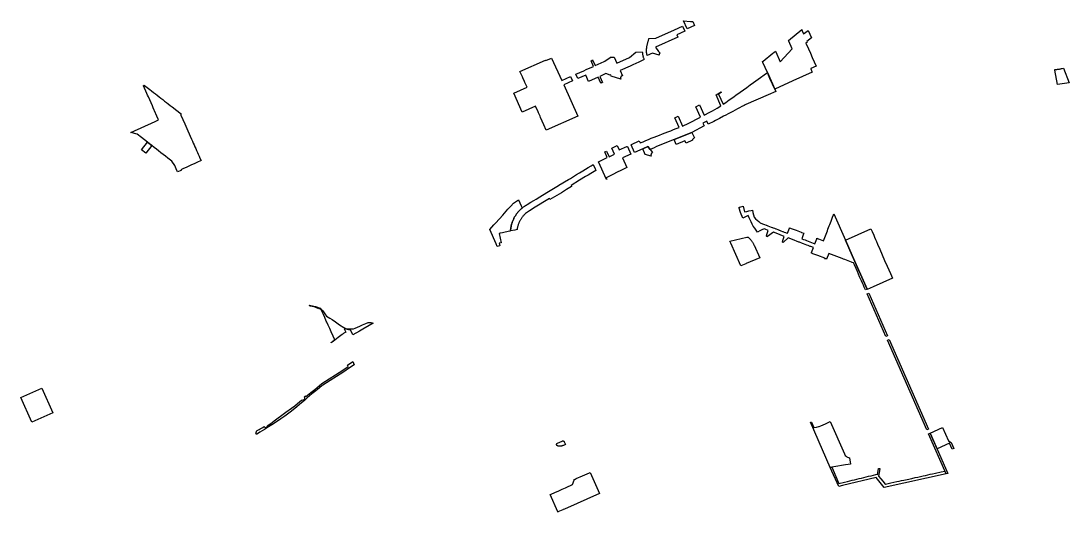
# Model space of a CAD drawing. Header units: inches. Extents: x 326978 to 343822, y 4677882 to 4690337.
# Drawn here: x 331982 to 337437, y 4681247 to 4683799 of the extents above; entities that cross this region are included whole.
import ezdxf

# ---------------------------------------------------------------- set-up
doc = ezdxf.new("R2010")
doc.units = ezdxf.units.IN
doc.header["$MEASUREMENT"] = 0
doc.layers.add('Parks', color=7, linetype='Continuous')

msp = doc.modelspace()

# ---------------------------------------------------------------- linework, layer by layer
at = {"layer": 'Parks'}
for points in [[(335487.5004, 4683775.9176), (335448.984, 4683758.6552), (335430.7148, 4683799.416), (335467.1432, 4683797.412), (335478.9404, 4683796.702), (335487.5004, 4683775.9176)], [(335306.2494, 4683631.7093), (335305.9626, 4683631.1693), (335305.6944, 4683630.6198), (335305.4449, 4683630.0615), (335305.2145, 4683629.4951), (335305.0035, 4683628.9212), (335304.8122, 4683628.3404), (335304.6406, 4683627.7535), (335304.4891, 4683627.1611), (335304.3577, 4683626.5639), (335304.2468, 4683625.9626), (335304.1563, 4683625.3578), (335304.0864, 4683624.7504), (335304.0371, 4683624.1409), (335304.0086, 4683623.5301), (335304.0009, 4683622.9187), (335304.0139, 4683622.3073), (335304.0477, 4683621.6968), (335268.5132, 4683631.3568), (335241.4727, 4683619.5012), (335240.683, 4683622.4498), (335239.9937, 4683625.4235), (335239.4057, 4683628.4188), (335238.9195, 4683631.4324), (335238.5359, 4683634.4607), (335238.2552, 4683637.5002), (335238.0777, 4683640.5476), (335238.0037, 4683643.5992), (335238.0332, 4683646.6516), (335238.1661, 4683649.7012), (335238.4025, 4683652.7445), (335238.7419, 4683655.7781), (335239.184, 4683658.7984), (335239.7283, 4683661.802), (335240.3741, 4683664.7854), (335247.2968, 4683694.2165), (335248.0805, 4683697.8142), (335248.7456, 4683701.4357), (335249.2915, 4683705.077), (335249.7176, 4683708.7344), (335285.8964, 4683710.0604), (335384.4788, 4683754.1296), (335426.196, 4683772.8264), (335438.08, 4683746.3124), (335396.3632, 4683727.6156), (335401.924, 4683715.2084), (335285.1052, 4683662.8996), (335299.5896, 4683640.0592), (335307.5746, 4683633.763), (335307.2174, 4683633.2668), (335306.8771, 4683632.7587), (335306.5544, 4683632.2393), (335306.2494, 4683631.7093)], [(335996.8636, 4683654.1164), (335978.7716, 4683695.1852), (335977.3684, 4683698.7268), (336045.8488, 4683754.9092), (336048.8416, 4683748.142), (336055.832, 4683732.338), (336080.0119, 4683750.7409), (336088.4103, 4683731.106), (336097.0795, 4683711.8773), (336073.2208, 4683693.3176), (336075.0032, 4683689.3172), (336067.5788, 4683683.542), (336080.8784, 4683653.7896), (336090.8216, 4683631.5456), (336100.7644, 4683609.302), (336110.7076, 4683587.058), (336120.6792, 4683564.7496), (336092.726, 4683552.2312), (336093.1592, 4683551.2532), (336099.3332, 4683537.3208), (336100.8548, 4683533.8388), (335999.2276, 4683487.8436), (335905.3028, 4683445.452), (335880.7952, 4683500.7888), (335877.1284, 4683509.16), (335867.0344, 4683532.2032), (335844.156, 4683584.0448), (335842.4744, 4683588.5504), (335844.97, 4683590.5856), (335895.0552, 4683631.4264), (335899.9844, 4683635.446), (335908.9672, 4683642.7712), (335910.39, 4683639.5292), (335933.4556, 4683587.0468), (335996.8636, 4683654.1164)], [(335198.1116, 4683585.8876), (335167.0748, 4683571.5256), (335152.232, 4683564.426), (335100.4272, 4683541.4156), (335112.2923, 4683514.6989), (335111.8932, 4683514.6259), (335111.4968, 4683514.5391), (335111.1037, 4683514.4387), (335110.7143, 4683514.3248), (335110.329, 4683514.1976), (335109.9484, 4683514.0571), (335109.5728, 4683513.9037), (335109.2027, 4683513.7374), (335108.8385, 4683513.5584), (335108.4808, 4683513.367), (335108.1298, 4683513.1634), (335107.7861, 4683512.9478), (335107.45, 4683512.7206), (335107.122, 4683512.4818), (335106.8023, 4683512.2319), (335106.4915, 4683511.9712), (335106.1898, 4683511.6998), (335105.8976, 4683511.4183), (335105.6154, 4683511.1269), (335105.3433, 4683510.8259), (335105.0818, 4683510.5157), (335104.8311, 4683510.1966), (335104.5915, 4683509.8692), (335104.3634, 4683509.5336), (335104.1469, 4683509.1905), (335103.9425, 4683508.84), (335103.7502, 4683508.4827), (335103.5703, 4683508.1191), (335103.4031, 4683507.7494), (335103.2487, 4683507.3742), (335103.1073, 4683506.9939), (335102.9791, 4683506.6089), (335102.8643, 4683506.2198), (335102.7629, 4683505.8269), (335102.6751, 4683505.4308), (335102.601, 4683505.0319), (335102.5408, 4683504.6306), (335102.4943, 4683504.2276), (335102.4618, 4683503.8231), (335102.4432, 4683503.4178), (335102.4386, 4683503.0121), (335102.448, 4683502.6065), (335102.4714, 4683502.2014), (335102.5087, 4683501.7974), (335102.5599, 4683501.3949), (335102.6249, 4683500.9944), (335102.7037, 4683500.5964), (335102.7962, 4683500.2014), (335102.9022, 4683499.8097), (335103.0217, 4683499.422), (335103.1544, 4683499.0386), (335103.3002, 4683498.6599), (335103.4591, 4683498.2866), (335103.6307, 4683497.9189), (335103.8148, 4683497.5574), (335104.0113, 4683497.2024), (335104.2199, 4683496.8544), (335054.2284, 4683512.7308), (335051.7604, 4683518.6072), (335048.9748, 4683517.3728), (335026.7932, 4683525.7328), (334995.1604, 4683511.646), (335009.3241, 4683479.3932), (335008.7527, 4683479.3018), (335008.1847, 4683479.1906), (335007.6209, 4683479.0599), (335007.062, 4683478.9099), (335006.5086, 4683478.7406), (335005.9614, 4683478.5523), (335005.421, 4683478.3452), (335004.888, 4683478.1197), (335004.3632, 4683477.8758), (335003.8471, 4683477.614), (335003.3403, 4683477.3345), (335002.8435, 4683477.0377), (335002.3572, 4683476.7239), (335001.8821, 4683476.3935), (335001.4186, 4683476.0469), (335000.9674, 4683475.6845), (334986.7292, 4683507.774), (334936.4768, 4683485.2484), (334921.6772, 4683518.3824), (334880.7616, 4683500.4596), (334870.9148, 4683522.7568), (334911.7336, 4683540.6444), (334924.134, 4683546.51), (334962.008, 4683563.4876), (334949.5857, 4683591.4842), (334950.1016, 4683591.7237), (334950.609, 4683591.9806), (334951.1075, 4683592.2545), (334951.5964, 4683592.5452), (334952.0751, 4683592.8524), (334952.5431, 4683593.1755), (334952.9999, 4683593.5144), (334953.445, 4683593.8686), (334953.8778, 4683594.2377), (334954.2978, 4683594.6212), (334954.7045, 4683595.0188), (334955.0975, 4683595.4299), (334955.4764, 4683595.8542), (334955.8406, 4683596.291), (334956.1898, 4683596.74), (334956.5236, 4683597.2005), (334956.8415, 4683597.6721), (334970.468, 4683567.372), (335017.5008, 4683588.4256), (335020.2544, 4683589.7324), (335054.2283, 4683612.334), (335054.7758, 4683612.0773), (335055.3319, 4683611.8399), (335055.8959, 4683611.6221), (335056.4673, 4683611.4242), (335057.0451, 4683611.2463), (335057.6289, 4683611.0888), (335058.2178, 4683610.9518), (335058.8112, 4683610.8354), (335059.4082, 4683610.7399), (335060.0082, 4683610.6654), (335060.6105, 4683610.6118), (335061.2142, 4683610.5793), (335061.8188, 4683610.568), (335062.4233, 4683610.5778), (335063.0272, 4683610.6088), (335063.6296, 4683610.6608), (335064.2298, 4683610.7339), (335064.8271, 4683610.8279), (335065.4207, 4683610.9428), (335066.0099, 4683611.0783), (335066.5941, 4683611.2344), (335067.1724, 4683611.4108), (335067.7442, 4683611.6073), (335068.3088, 4683611.8237), (335068.8655, 4683612.0597), (335083.0932, 4683580.4336), (335149.522, 4683609.9528), (335182.11, 4683637.9992), (335216.1321, 4683639.3967), (335216.3495, 4683635.6955), (335216.6892, 4683632.0034), (335217.1509, 4683628.3246), (335217.7342, 4683624.6631), (335218.4383, 4683621.023), (335219.2625, 4683617.4081), (335220.2058, 4683613.8224), (335221.2673, 4683610.27), (335222.2765, 4683607.2368), (335223.3716, 4683604.2335), (335224.5519, 4683601.2627), (335225.8163, 4683598.3268), (335198.1116, 4683585.8876)], [(334703.6451, 4683259.7772), (334686.4346, 4683298.2466), (334683.972, 4683303.718), (334675.75, 4683322.0796), (334673.2979, 4683327.5557), (334660.552, 4683356.0208), (334591.3912, 4683325.1748), (334547.57, 4683423.7564), (334616.3448, 4683454.5412), (334605.0555, 4683479.6173), (334602.5924, 4683485.0884), (334594.2752, 4683503.4028), (334591.7942, 4683508.8659), (334579.4228, 4683536.108), (334712.7512, 4683595.5304), (334713.7832, 4683593.2896), (334743.372, 4683606.5504), (334797.0144, 4683489.4436), (334843.1028, 4683510.2344), (334852.9496, 4683487.9284), (334807.134, 4683467.2612), (334881.1596, 4683304.9896), (334716.3812, 4683231.3288), (334703.6451, 4683259.7772)], [(335870.9164, 4683415.5596), (335755.0548, 4683364.7436), (335752.0804, 4683363.4152), (335746.6836, 4683360.6016), (335734.7664, 4683354.3892), (335722.8676, 4683348.1332), (335710.9776, 4683341.858), (335699.0876, 4683335.5832), (335687.1972, 4683329.3084), (335674.1656, 4683322.4308), (335663.4172, 4683316.7584), (335651.5268, 4683310.4836), (335639.6368, 4683304.2092), (335617.9976, 4683292.7896), (335596.7652, 4683281.5844), (335589.0908, 4683277.1924), (335558.5256, 4683263.416), (335551.554, 4683278.9512), (335532.0196, 4683268.7516), (335538.6928, 4683253.882), (335474.6852, 4683220.462), (335381.9248, 4683183.154), (335368.8944, 4683177.9688), (335355.864, 4683172.7836), (335342.8336, 4683167.5984), (335329.8032, 4683162.4132), (335316.7724, 4683157.228), (335303.742, 4683152.0428), (335290.5588, 4683146.4168), (335277.446, 4683140.652), (335256.8684, 4683131.6052), (335244.893, 4683146.2176), (335218.4128, 4683134.5424), (335175.1288, 4683115.6236), (335157.9073, 4683155.0974), (335159.2007, 4683158.1062), (335199.9588, 4683176.5752), (335204.912, 4683165.2632), (335219.7904, 4683171.8052), (335233.9408, 4683178.026), (335248.2257, 4683184.0914), (335262.606, 4683189.8328), (335277.0584, 4683195.436), (335291.5124, 4683201.04), (335305.9652, 4683206.6432), (335320.418, 4683212.2464), (335334.8716, 4683217.85), (335349.3244, 4683223.4532), (335363.7772, 4683229.0568), (335378.2304, 4683234.66), (335392.6832, 4683240.2632), (335407.2016, 4683245.892), (335384.6028, 4683296.1896), (335402.254, 4683305.2612), (335425.7066, 4683253.0196), (335428.5416, 4683254.1464), (335454.1212, 4683266.2376), (335518.3572, 4683299.6728), (335494.6472, 4683352.7444), (335514.0956, 4683363.1288), (335537.8288, 4683309.876), (335567.6748, 4683325.5151), (335581.1742, 4683332.719), (335605.379, 4683346.5459), (335624.8341, 4683358.5509), (335600.2608, 4683414.6396), (335626.184, 4683430.5816), (335627.4108, 4683427.8116), (335613.5864, 4683419.3092), (335636.6674, 4683366.8165), (335650.108, 4683376.2046), (335668.5052, 4683389.0548), (335687.7036, 4683402.4648), (335709.8652, 4683418.498), (335723.6496, 4683428.4704), (335725.6736, 4683429.9348), (335759.5192, 4683454.4204), (335777.092, 4683467.1336), (335795.3392, 4683480.3348), (335831.2, 4683506.2784), (335850.6056, 4683520.3176), (335867.0344, 4683532.2032), (335905.3028, 4683445.452), (335910.7388, 4683433.0256), (335870.9164, 4683415.5596)], [(337407.6904, 4683554.0128), (337437.3836, 4683478.2812), (337377.1564, 4683469.04), (337363.1732, 4683544.5556), (337362.6095, 4683547.6017), (337366.2245, 4683547.647), (337369.8377, 4683547.7723), (337373.4473, 4683547.9775), (337377.0514, 4683548.2625), (337380.6483, 4683548.6272), (337384.2363, 4683549.0714), (337387.8136, 4683549.5948), (337391.3784, 4683550.1973), (337394.929, 4683550.8785), (337398.4636, 4683551.6381), (337401.9806, 4683552.4757), (337407.6904, 4683554.0128)], [(332817.3996, 4683314.7113), (332816.9099, 4683314.7715), (332816.4169, 4683314.752), (332815.9335, 4683314.6532), (332815.4724, 4683314.4777), (332815.0457, 4683314.2301), (332814.6645, 4683313.9168), (332814.3388, 4683313.5462), (332814.0772, 4683313.1279), (332813.8865, 4683312.6729), (332813.7717, 4683312.193), (332813.7359, 4683311.7009), (332813.7799, 4683311.2095), (332813.9723, 4683310.5492), (332813.9742, 4683310.5446), (332834.1228, 4683265.4088), (332839.7544, 4683252.7936), (332845.3856, 4683240.1784), (332851.0172, 4683227.5632), (332870.28, 4683184.4128), (332874.6296, 4683174.6688), (332878.9796, 4683164.9244), (332883.3292, 4683155.1804), (332887.6792, 4683145.4364), (332892.0288, 4683135.6924), (332896.3784, 4683125.9484), (332900.7284, 4683116.2044), (332905.078, 4683106.4604), (332909.428, 4683096.7164), (332913.7776, 4683086.9724), (332919.8892, 4683073.526), (332897.5536, 4683063.5032), (332883.6548, 4683057.2664), (332869.7512, 4683051.0272), (332855.8476, 4683044.788), (332841.9444, 4683038.5492), (332828.0412, 4683032.31), (332814.1376, 4683026.0708), (332815.5862, 4683022.844), (332796.8904, 4683014.4508), (332789.5512, 4683030.8864), (332782.212, 4683047.3212), (332767.5636, 4683070.0368), (332746.0028, 4683086.8304), (332734.1692, 4683096.0472), (332722.3356, 4683105.2644), (332710.5024, 4683114.4812), (332698.6688, 4683123.6984), (332686.8352, 4683132.9156), (332675.0016, 4683142.1324), (332663.168, 4683151.3496), (332651.3344, 4683160.5664), (332640.5104, 4683168.9972), (332624.7956, 4683181.2372), (332609.0884, 4683193.4712), (332586.6048, 4683210.9836), (332553.9512, 4683220.2004), (332680.094, 4683276.68), (332698.1628, 4683285.8696), (332689.9636, 4683304.2372), (332677.5404, 4683332.0668), (332675.6768, 4683336.2412), (332670.7076, 4683347.3728), (332665.7384, 4683358.5048), (332645.1156, 4683404.702), (332641.1608, 4683413.5616), (332636.968, 4683422.954), (332619.7207, 4683461.5897), (332619.8537, 4683462.5966), (332620.0363, 4683463.0808), (332620.2912, 4683463.5311), (332620.6124, 4683463.9369), (332620.9922, 4683464.2884), (332621.4216, 4683464.5772), (332621.8904, 4683464.7965), (332622.3873, 4683464.9411), (332622.9005, 4683465.0075), (332623.4178, 4683464.9941), (332623.9269, 4683464.9012), (332624.4157, 4683464.7312), (332624.8726, 4683464.4877), (332652.524, 4683443.0332), (332662.1552, 4683435.5604), (332671.7868, 4683428.0872), (332681.418, 4683420.6144), (332691.0496, 4683413.1412), (332700.6812, 4683405.668), (332710.3128, 4683398.1948), (332719.944, 4683390.722), (332729.5756, 4683383.2488), (332739.2072, 4683375.7756), (332748.8384, 4683368.3032), (332758.47, 4683360.83), (332768.194, 4683353.2848), (332817.3996, 4683314.7113)], [(335474.6852, 4683220.462), (335487.1788, 4683192.6307), (335484.0606, 4683190.8431), (335480.5715, 4683187.5674), (335478.069, 4683183.4879), (335476.7662, 4683179.1211), (335443.7904, 4683164.458), (335438.3508, 4683176.5988), (335391.904, 4683158.0992), (335381.9248, 4683183.154), (335474.6852, 4683220.462)], [(332632.0792, 4683111.4304), (332609.422, 4683129.0776), (332640.5104, 4683168.9972), (332663.168, 4683151.3496), (332632.0792, 4683111.4304)], [(335085.4936, 4683151.2448), (335095.1188, 4683129.196), (335135.8044, 4683147.5828), (335139.2588, 4683146.8646), (335156.7088, 4683107.532), (335113.1453, 4683088.3539), (335135.198, 4683038.456), (335107.9176, 4683024.5608), (335080.9676, 4683010.8336), (335066.8996, 4683003.668), (335027.8892, 4682983.798), (335031.1948, 4682976.3204), (335029.248, 4682975.4572), (334988.264, 4683066.9772), (335034.0576, 4683089.4016), (335020.9484, 4683118.574), (335030.4852, 4683123.4008), (335043.818, 4683093.7084), (335071.7084, 4683106.72), (335058.1592, 4683137.4088), (335085.4936, 4683151.2448)], [(335256.8684, 4683131.6052), (335270.0368, 4683115.5371), (335269.5646, 4683115.3272), (335269.0998, 4683115.1011), (335268.6432, 4683114.8592), (335268.1951, 4683114.6017), (335267.7562, 4683114.3288), (335267.3269, 4683114.041), (335266.9078, 4683113.7386), (335266.4993, 4683113.422), (335266.1021, 4683113.0914), (335265.7164, 4683112.7474), (335265.3428, 4683112.3903), (335264.9818, 4683112.0205), (335264.6337, 4683111.6385), (335264.2989, 4683111.2447), (335263.978, 4683110.8396), (335263.6712, 4683110.4238), (335263.3789, 4683109.9976), (335263.1014, 4683109.5615), (335262.8392, 4683109.1162), (335262.5924, 4683108.6621), (335262.3614, 4683108.1998), (335262.1465, 4683107.7298), (335261.9479, 4683107.2526), (335261.7659, 4683106.7689), (335261.6007, 4683106.2793), (335261.4524, 4683105.7842), (335261.3212, 4683105.2843), (335261.2074, 4683104.7801), (335261.111, 4683104.2724), (335261.0321, 4683103.7616), (335260.9709, 4683103.2485), (335260.9274, 4683102.7335), (335260.9017, 4683102.2173), (335260.8938, 4683101.7006), (335260.9037, 4683101.1838), (335260.9314, 4683100.6678), (335260.9768, 4683100.153), (335261.04, 4683099.64), (335261.1208, 4683099.1296), (335261.2191, 4683098.6222), (335261.3349, 4683098.1185), (335261.4679, 4683097.6191), (335261.6181, 4683097.1246), (335231.4556, 4683104.8384), (335218.4128, 4683134.5424), (335244.893, 4683146.2176), (335256.8684, 4683131.6052)], [(334794.9144, 4682906.8236), (334735.6432, 4682871.6484), (334733.4768, 4682876.5088), (334649.926, 4682825.812), (334642.0548, 4682821.0508), (334628.2312, 4682812.7544), (334608.5116, 4682798.2155), (334606.0801, 4682796.0034), (334603.7032, 4682793.7327), (334601.3821, 4682791.4049), (334599.1185, 4682789.0213), (334596.9134, 4682786.5834), (334594.7684, 4682784.0925), (334592.6846, 4682781.5501), (334590.6633, 4682778.9578), (334588.7057, 4682776.317), (334586.8129, 4682773.6294), (334584.9861, 4682770.8966), (334583.2263, 4682768.1201), (334581.5346, 4682765.3015), (334579.912, 4682762.4427), (334578.3594, 4682759.5452), (334576.8778, 4682756.6108), (334575.4681, 4682753.6413), (334574.131, 4682750.6383), (334572.8674, 4682747.6036), (334571.678, 4682744.5391), (334570.5635, 4682741.4466), (334569.5247, 4682738.3278), (334568.562, 4682735.1847), (334567.6761, 4682732.0191), (334566.8675, 4682728.8329), (334566.1366, 4682725.628), (334565.484, 4682722.4062), (334564.9099, 4682719.1695), (334564.3254, 4682715.2692), (334552.8868, 4682712.7124), (334529.9256, 4682707.5808), (334530.1951, 4682711.3303), (334530.539, 4682714.9868), (334530.9625, 4682718.6349), (334531.4654, 4682722.273), (334532.0474, 4682725.8992), (334532.7082, 4682729.512), (334533.4476, 4682733.1094), (334534.2651, 4682736.6899), (334535.1605, 4682740.2518), (334536.1332, 4682743.7933), (334537.1828, 4682747.3127), (334538.3088, 4682750.8085), (334539.5107, 4682754.2789), (334540.7879, 4682757.7223), (334542.1398, 4682761.1371), (334543.5657, 4682764.5217), (334545.0651, 4682767.8743), (334546.637, 4682771.1935), (334548.281, 4682774.4777), (334549.996, 4682777.7253), (334551.442, 4682780.3368), (334552.934, 4682782.9224), (334555.3571, 4682786.9062), (334557.3425, 4682789.9959), (334559.3948, 4682793.0417), (334561.5129, 4682796.042), (334563.6959, 4682798.9955), (334565.9427, 4682801.9007), (334568.2522, 4682804.7563), (334570.6234, 4682807.5609), (334573.0551, 4682810.3132), (334575.5462, 4682813.0119), (334578.0954, 4682815.6557), (334580.7017, 4682818.2433), (334583.3636, 4682820.7736), (334586.0801, 4682823.2453), (334588.4763, 4682825.3376), (334590.9116, 4682827.3843), (334594.539, 4682830.2888), (334597.4616, 4682832.5128), (334600.432, 4682834.6727), (334603.4487, 4682836.7673), (334607.7083, 4682839.568), (334610.8202, 4682841.5002), (334616.4716, 4682844.948), (334635.9464, 4682856.8396), (334651.762, 4682866.3604), (334663.2464, 4682873.274), (334682.8132, 4682885.052), (334719.7736, 4682907.2552), (334779.3988, 4682943.4476), (334782.522, 4682945.344), (334831.3696, 4682974.9932), (334841.7132, 4682981.272), (334858.1556, 4682991.2528), (334873.8152, 4683000.7588), (334889.4756, 4683010.2644), (334906.9305, 4683020.8591), (334934.644, 4683037.6808), (334949.1584, 4683046.4903), (334955.0224, 4683050.0116), (334960.9199, 4683053.4768), (334970.8556, 4683031.0348), (334974.0312, 4683023.9044), (334974.602, 4683022.6224), (334948.2928, 4683006.7996), (334934.462, 4682998.436), (334920.9016, 4682990.2352), (334889.784, 4682971.4172), (334845.366, 4682944.4004), (334848.1096, 4682938.4032), (334821.8192, 4682922.7904), (334794.9144, 4682906.8236)], [(334422.83, 4682715.9036), (334444.1508, 4682739.5236), (334448.2352, 4682744.048), (334452.9248, 4682749.2436), (334490.028, 4682790.3468), (334516.9756, 4682820.2372), (334529.1596, 4682833.49), (334532.6288, 4682837.2644), (334546.3648, 4682852.2044), (334567.1352, 4682865.844), (334572.2992, 4682869.2344), (334585.7828, 4682838.9164), (334590.9116, 4682827.3843), (334588.4763, 4682825.3376), (334586.0801, 4682823.2453), (334583.3636, 4682820.7736), (334580.7017, 4682818.2433), (334578.0954, 4682815.6557), (334575.5462, 4682813.0119), (334573.0551, 4682810.3132), (334570.6234, 4682807.5609), (334568.2522, 4682804.7563), (334565.9427, 4682801.9007), (334563.6959, 4682798.9955), (334561.5129, 4682796.042), (334559.3948, 4682793.0417), (334557.3425, 4682789.9959), (334555.3571, 4682786.9062), (334552.934, 4682782.9224), (334551.442, 4682780.3368), (334549.996, 4682777.7253), (334548.281, 4682774.4777), (334546.637, 4682771.1935), (334545.0651, 4682767.8743), (334543.5657, 4682764.5217), (334542.1398, 4682761.1371), (334540.7879, 4682757.7223), (334539.5107, 4682754.2789), (334538.3088, 4682750.8085), (334537.1828, 4682747.3127), (334536.1332, 4682743.7933), (334535.1605, 4682740.2518), (334534.2651, 4682736.6899), (334533.4476, 4682733.1094), (334532.7082, 4682729.512), (334532.0474, 4682725.8992), (334531.4654, 4682722.273), (334530.9625, 4682718.6349), (334530.539, 4682714.9868), (334530.1951, 4682711.3303), (334529.9256, 4682707.5808), (334527.0728, 4682706.9428), (334517.5744, 4682704.82), (334494.9108, 4682699.7544), (334487.746, 4682698.1528), (334476.99, 4682695.7488), (334470.4304, 4682694.2828), (334481.1864, 4682646.386), (334470.7784, 4682644.0492), (334473.7972, 4682630.6024), (334461.324, 4682627.7756), (334455.6948, 4682640.6628), (334422.83, 4682715.9036)], [(336167.1836, 4682561.9234), (336166.4312, 4682565.932), (336130.5584, 4682579.6212), (336104.3632, 4682589.6176), (336102.0852, 4682590.4868), (336096.3904, 4682592.66), (336097.2596, 4682594.9376), (336107.2564, 4682621.1336), (336093.0196, 4682626.566), (336090.172, 4682627.6524), (336078.7824, 4682631.998), (336073.0872, 4682634.1712), (336064.5452, 4682637.4304), (336056.0028, 4682640.69), (336050.3084, 4682642.8628), (336034.932, 4682648.73), (336030.946, 4682650.2508), (335997.9156, 4682662.854), (335975.136, 4682671.546), (335951.2208, 4682649.1256), (335949.4397, 4682647.4561), (335948.614, 4682648.1893), (335947.7374, 4682648.8609), (335946.8145, 4682649.4673), (335945.8502, 4682650.0053), (335944.3181, 4682650.6852), (335945.19, 4682652.9708), (335955.1844, 4682679.1588), (335912.4732, 4682695.456), (335898.236, 4682700.8884), (335867.8596, 4682679.1848), (335865.8756, 4682677.7671), (335865.2135, 4682678.6513), (335864.4892, 4682679.4851), (335863.7064, 4682680.2643), (335862.8693, 4682680.9849), (335861.1836, 4682682.156), (335862.064, 4682684.4644), (335872.1328, 4682710.8484), (335855.4176, 4682717.2264), (335849.718, 4682719.4012), (335838.7956, 4682713.9284), (335827.1312, 4682708.0836), (335815.4668, 4682702.2388), (335808.3196, 4682712.3168), (335801.1724, 4682722.3948), (335794.0252, 4682732.4732), (335788.6908, 4682743.4348), (335783.356, 4682754.3964), (335778.0224, 4682765.358), (335772.688, 4682776.3196), (335767.3536, 4682787.2812), (335739.95, 4682773.9456), (335727.4032, 4682804.352), (335719.9329, 4682826.1714), (335719.6953, 4682827.2116), (335719.6702, 4682827.8154), (335719.7251, 4682828.4174), (335719.8588, 4682829.0068), (335720.0692, 4682829.5734), (335720.3525, 4682830.1073), (335720.7037, 4682830.5992), (335721.1168, 4682831.0404), (335721.5845, 4682831.4233), (335722.0985, 4682831.7411), (335722.6501, 4682831.9883), (335723.2293, 4682832.1606), (335740.7748, 4682836.1792), (335747.5772, 4682806.472), (335759.46, 4682809.1932), (335771.3432, 4682811.9144), (335783.226, 4682814.6356), (335789.1676, 4682815.9964), (335791.8888, 4682804.1132), (335794.674, 4682791.9504), (335797.6716, 4682778.862), (335805.7984, 4682771.6068), (335814.0304, 4682764.2584), (335822.1812, 4682756.9824), (335830.3916, 4682749.6528), (335841.7908, 4682745.3028), (335852.6012, 4682741.1772), (335860.466, 4682738.176), (335861.1388, 4682737.9192), (335861.8112, 4682737.6624), (335869.6856, 4682734.6576), (335877.56, 4682731.6528), (335878.2324, 4682731.396), (335878.9332, 4682731.1284), (335886.77, 4682728.138), (335894.6256, 4682725.14), (335895.3168, 4682724.8764), (335895.9892, 4682724.62), (335903.854, 4682721.6184), (335911.714, 4682718.6188), (335912.3964, 4682718.3584), (335913.088, 4682718.0944), (335920.938, 4682715.0988), (335928.7796, 4682712.1064), (335929.4804, 4682711.8388), (335930.1536, 4682711.582), (335938.0224, 4682708.5792), (335945.864, 4682705.5868), (335946.5652, 4682705.3192), (335947.238, 4682705.0624), (335955.1068, 4682702.0596), (335962.9292, 4682699.0744), (335963.6488, 4682698.7996), (335964.3592, 4682698.5288), (335972.1908, 4682695.54), (335982.1868, 4682721.7344), (335983.0568, 4682724.0144), (335987.8972, 4682722.1672), (335990.1748, 4682721.298), (336016.3708, 4682711.3016), (336042.5672, 4682701.3052), (336044.8448, 4682700.436), (336056.804, 4682695.8724), (336055.9348, 4682693.5948), (336045.9388, 4682667.3988), (336054.4012, 4682664.1696), (336063.0228, 4682660.8796), (336071.4456, 4682657.6656), (336080.1072, 4682654.3604), (336088.6552, 4682651.0988), (336097.1916, 4682647.8412), (336105.728, 4682644.5836), (336114.2756, 4682641.322), (336124.272, 4682667.518), (336125.1408, 4682669.7952), (336131.4052, 4682667.4048), (336133.6828, 4682666.5356), (336159.8788, 4682656.5392), (336162.97, 4682664.64), (336166.398, 4682673.6236), (336169.6088, 4682682.0376), (336172.9172, 4682690.7076), (336176.1272, 4682699.1188), (336179.4368, 4682707.792), (336182.696, 4682716.334), (336185.956, 4682724.8764), (336189.2972, 4682733.632), (336192.4752, 4682741.9604), (336195.7348, 4682750.5028), (336198.9944, 4682759.0448), (336202.7972, 4682769.0108), (336206.6004, 4682778.9764), (336211.506, 4682791.8324), (336213.6792, 4682797.5272), (336273.884, 4682660.2484), (336308.6848, 4682580.8956), (336385.8604, 4682404.9164), (336377.6196, 4682401.3024), (336371.596, 4682415.0376), (336366.7772, 4682426.0256), (336361.9584, 4682437.014), (336357.1392, 4682448.002), (336352.3204, 4682458.99), (336347.5016, 4682469.9784), (336341.478, 4682483.7136), (336335.4544, 4682497.4488), (336329.0292, 4682512.0996), (336320.6924, 4682531.1092), (336316.1748, 4682541.4104), (336308.3064, 4682544.4132), (336304.348, 4682545.9236), (336288.4664, 4682551.984), (336270.7168, 4682558.7572), (336264.026, 4682561.3104), (336256.7036, 4682564.1044), (336242.6908, 4682569.452), (336228.6776, 4682574.7992), (336214.6648, 4682580.1464), (336200.6516, 4682585.494), (336186.6388, 4682590.8412), (336175.5272, 4682561.7227), (336174.8427, 4682561.8712), (336174.1535, 4682561.9961), (336173.4603, 4682562.0971), (336172.7641, 4682562.1742), (336172.0657, 4682562.2272), (336171.3658, 4682562.2561), (336170.6654, 4682562.2609), (336169.9652, 4682562.2415), (336169.2661, 4682562.198), (336168.5689, 4682562.1304), (336167.8744, 4682562.0388), (336167.1836, 4682561.9234)], [(336406.0072, 4682719.0552), (336412.3532, 4682704.4936), (336420.432, 4682686.0168), (336425.3064, 4682674.8432), (336430.1792, 4682663.668), (336435.0516, 4682652.4932), (336440.5332, 4682639.9216), (336452.1044, 4682613.3848), (336464.892, 4682584.0568), (336477.68, 4682554.7292), (336490.468, 4682525.4016), (336498.9932, 4682505.85), (336507.5184, 4682486.2984), (336518.2136, 4682461.7692), (336417.1944, 4682416.8032), (336386.8956, 4682403.3164), (336386.6168, 4682403.1924), (336385.9808, 4682404.6424), (336385.8604, 4682404.9164), (336308.6848, 4682580.8956), (336273.884, 4682660.2484), (336406.0072, 4682719.0552)], [(335760.6304, 4682674.65), (335767.4276, 4682676.2064), (335769.6652, 4682673.4384), (335771.9645, 4682670.7213), (335774.3242, 4682668.0566), (335776.8132, 4682665.3718), (335780.5812, 4682661.2281), (335782.5102, 4682658.9362), (335784.3772, 4682656.5937), (335786.1811, 4682654.2021), (335787.9204, 4682651.7632), (335789.594, 4682649.2788), (335791.2007, 4682646.7505), (335792.7393, 4682644.1802), (335794.2087, 4682641.5698), (335795.6078, 4682638.9211), (335796.9358, 4682636.2359), (335798.1916, 4682633.5163), (335827.2364, 4682568.3372), (335827.3604, 4682568.0588), (335756.5884, 4682538.1924), (335754.284, 4682537.22), (335728.5036, 4682526.3408), (335676.202, 4682643.708), (335671.5584, 4682654.1284), (335760.6304, 4682674.65)], [(336492.232, 4682162.1908), (336483.9908, 4682158.5768), (336386.4544, 4682381.1568), (336394.6956, 4682384.7712), (336492.232, 4682162.1908)], [(333515.2424, 4682315.8508), (333539.1324, 4682305.5132), (333532.9972, 4682303.7056), (333513.9836, 4682311.4216), (333508.0704, 4682312.5912), (333485.7036, 4682317.0144), (333483.5576, 4682321.7968), (333515.2424, 4682315.8508)], [(333539.1324, 4682305.5132), (333543.956, 4682303.426), (333546.8692, 4682299.4364), (333552.4992, 4682291.7268), (333559.8512, 4682281.66), (333567.2024, 4682271.5936), (333571.8452, 4682265.236), (333589.0884, 4682254.6712), (333601.6892, 4682246.9508), (333619.834, 4682235.8332), (333640.6152, 4682219.7001), (333663.0143, 4682205.3465), (333669.9812, 4682202.2888), (333678.4774, 4682199.7408), (333689.6924, 4682198.2119), (333700.9074, 4682198.3818), (333713.6517, 4682199.7408), (333722.1479, 4682202.4587), (333745.0877, 4682212.6509), (333760.5508, 4682219.6155), (333776.6936, 4682227.0898), (333788.4183, 4682232.3557), (333797.068, 4682231.718), (333803.0496, 4682231.0996), (333814.6288, 4682227.7088), (333795.1836, 4682216.454), (333762.2532, 4682197.3936), (333744.7516, 4682187.2636), (333709.9088, 4682167.1152), (333697.9468, 4682193.8288), (333695.3932, 4682193.4524), (333695.0008, 4682193.5028), (333687.538, 4682194.4632), (333672.3624, 4682196.416), (333664.9004, 4682199.3264), (333673.1596, 4682180.8824), (333669.657, 4682179.2226), (333666.2124, 4682177.4457), (333662.8298, 4682175.5534), (333659.5129, 4682173.5481), (333656.2656, 4682171.4321), (333653.0916, 4682169.2076), (333633.6955, 4682153.9483), (333615.7236, 4682140.3584), (333606.6691, 4682133.2319), (333596.888, 4682125.7004), (333595.9212, 4682127.844), (333614.7568, 4682142.5016), (333613.7972, 4682144.6292), (333606.6908, 4682160.3864), (333596.6672, 4682182.612), (333588.898, 4682199.8372), (333580.652, 4682218.1836), (333573.5548, 4682234.3728), (333571.434, 4682239.1), (333563.3244, 4682257.174), (333555.8392, 4682273.8576), (333548.3536, 4682290.5408), (333545.3032, 4682297.34), (333542.4604, 4682299.8656), (333541.4888, 4682300.2596), (333539.1324, 4682305.5132)], [(336705.2112, 4681677.0888), (336696.9708, 4681673.4712), (336492.0168, 4682140.2604), (336500.5364, 4682143.9988), (336705.2112, 4681677.0888)], [(333248.8936, 4681688.8016), (333250.9315, 4681687.4165), (333253.6954, 4681686.0924), (333255.9948, 4681685.9088), (333258.1417, 4681686.1824), (333260.0009, 4681686.9021), (333261.8867, 4681688.1731), (333263.165, 4681689.4823), (333264.2041, 4681691.2263), (333264.9244, 4681692.9193), (333265.8471, 4681694.5895), (333266.8797, 4681695.9723), (333269.0902, 4681697.7475), (333281.904, 4681706.7131), (333299.3308, 4681720.2895), (333313.6824, 4681730.7921), (333339.3101, 4681749.2356), (333360.0685, 4681764.8613), (333389.7967, 4681786.3787), (333407.2235, 4681799.4429), (333421.3188, 4681809.9454), (333442.3334, 4681828.6451), (333449.2567, 4681829.5857), (333453.7892, 4681830.2596), (333456.3155, 4681831.6924), (333458.7858, 4681834.6752), (333459.6291, 4681836.8807), (333459.643, 4681840.1915), (333459.0937, 4681843.0204), (333458.3715, 4681844.2692), (333457.6994, 4681845.2364), (333459.1232, 4681846.7688), (333460.9816, 4681848.4404), (333463.7464, 4681850.9284), (333465.5552, 4681846.8848), (333490.568, 4681867.7616), (333510.9404, 4681883.6852), (333548.1756, 4681914.242), (333657.7316, 4681983.6528), (333685.3944, 4682002.2736), (333681.6332, 4682010.632), (333709.3364, 4682029.244), (333716.9818, 4682012.2129), (333691.4612, 4681995.342), (333662.7296, 4681976.0016), (333553.5424, 4681906.8204), (333548.1784, 4681902.578), (333526.0792, 4681883.8536), (333516.6724, 4681876.5184), (333496.3544, 4681860.6748), (333471.3156, 4681839.7776), (333463.8695, 4681833.0367), (333457.1975, 4681826.3397), (333442.3334, 4681814.3001), (333417.4746, 4681793.8074), (333390.3092, 4681770.4968), (333355.1992, 4681744.8809), (333334.9534, 4681730.5359), (333296.5118, 4681704.6638), (333270.3715, 4681688.7819), (333248.8443, 4681675.4616), (333225.7793, 4681660.8605), (333207.84, 4681649.8456), (333203.7804, 4681657.6842), (333206.5221, 4681660.6267), (333207.8157, 4681663.3231), (333207.8015, 4681666.5236), (333211.8256, 4681669.7744), (333221.4784, 4681676.3132), (333226.8344, 4681679.2452), (333240.2176, 4681686.5716), (333247.5344, 4681690.5752), (333248.8936, 4681688.8016)], [(332090.9604, 4681889.746), (332148.092, 4681761.7236), (332039.0711, 4681712.9218), (331981.9167, 4681841.0878), (332090.9604, 4681889.746)], [(336194.7777, 4681478.2778), (336154.1892, 4681569.8518), (336090.8292, 4681712.8016), (336096.802, 4681714.1324), (336109.5984, 4681685.2388), (336111.092, 4681685.5708), (336122.0236, 4681688.004), (336134.4584, 4681690.7716), (336137.3964, 4681691.4252), (336146.0032, 4681695.2036), (336157.4936, 4681700.2488), (336168.984, 4681705.2936), (336180.4744, 4681710.3388), (336194.208, 4681716.3688), (336267.9531, 4681548.1653), (336272.3157, 4681540.8544), (336276.5989, 4681536.3656), (336280.3803, 4681533.5728), (336285.0707, 4681531.1376), (336289.6289, 4681529.6244), (336293.8472, 4681528.9103), (336299.4684, 4681496.1308), (336286.9992, 4681494.0048), (336274.5296, 4681491.8784), (336252.3912, 4681488.1028), (336234.4116, 4681485.0368), (336202.4064, 4681479.5788), (336194.7777, 4681478.2778)], [(336714.3092, 4681657.1144), (336779.2956, 4681686.0516), (336809.4444, 4681617.3876), (336823.8764, 4681607.44), (336837.4988, 4681576.8392), (336829.278, 4681573.1796), (336815.6552, 4681603.7808), (336750.2104, 4681574.6016), (336714.3092, 4681657.1144)], [(334799.6019, 4681615.6334), (334799.8468, 4681615.7372), (334800.0953, 4681615.8323), (334800.3469, 4681615.9188), (334800.6013, 4681615.9963), (334800.8583, 4681616.065), (334801.1176, 4681616.1247), (334801.3787, 4681616.1752), (334801.6415, 4681616.2167), (334801.9056, 4681616.2489), (334802.1706, 4681616.2719), (334802.4363, 4681616.2856), (334802.7023, 4681616.2901), (334802.9682, 4681616.2852), (334803.2339, 4681616.2711), (334803.4989, 4681616.2477), (334803.7629, 4681616.2151), (334804.0256, 4681616.1733), (334804.2867, 4681616.1223), (334804.5459, 4681616.0622), (334804.8028, 4681615.9932), (334805.0571, 4681615.9152), (334805.3085, 4681615.8284), (334805.5568, 4681615.7329), (334805.8016, 4681615.6287), (334806.0426, 4681615.5161), (334806.2795, 4681615.3951), (334806.5121, 4681615.266), (334806.74, 4681615.1288), (334806.963, 4681614.9837), (334807.1808, 4681614.8309), (334807.3931, 4681614.6706), (334807.5997, 4681614.503), (334807.8003, 4681614.3283), (334807.9947, 4681614.1467), (334808.1826, 4681613.9585), (334808.3639, 4681613.7637), (334808.5382, 4681613.5628), (334808.7055, 4681613.3559), (334808.8654, 4681613.1433), (334809.0178, 4681612.9253), (334809.1624, 4681612.702), (334809.2992, 4681612.4739), (334809.428, 4681612.2411), (334809.5486, 4681612.004), (334809.6608, 4681611.7628), (334815.9744, 4681597.5596), (334805.893, 4681593.0784), (334804.4095, 4681592.4485), (334802.9057, 4681591.8686), (334801.3834, 4681591.3393), (334799.8442, 4681590.8613), (334798.2899, 4681590.435), (334796.7222, 4681590.0611), (334795.1428, 4681589.7397), (334793.5536, 4681589.4715), (334791.9563, 4681589.2565), (334790.3527, 4681589.0951), (334788.7446, 4681588.9875), (334787.1338, 4681588.9338), (334785.5221, 4681588.9339), (334783.9113, 4681588.9881), (334782.3032, 4681589.0961), (334780.6996, 4681589.2578), (334779.1023, 4681589.4731), (334777.5132, 4681589.7418), (334775.9339, 4681590.0635), (334775.6759, 4681590.1251), (334775.4203, 4681590.1958), (334775.1672, 4681590.2752), (334774.9171, 4681590.3635), (334774.6701, 4681590.4604), (334774.4267, 4681590.5658), (334774.1872, 4681590.6796), (334773.9517, 4681590.8017), (334773.7206, 4681590.932), (334773.4942, 4681591.0701), (334773.2727, 4681591.2161), (334773.0565, 4681591.3697), (334772.8457, 4681591.5308), (334772.6407, 4681591.6991), (334772.4417, 4681591.8744), (334772.2488, 4681592.0565), (334772.0625, 4681592.2452), (334771.8828, 4681592.4403), (334771.71, 4681592.6416), (334771.5443, 4681592.8487), (334771.3859, 4681593.0615), (334771.2351, 4681593.2797), (334771.0919, 4681593.5029), (334770.9565, 4681593.7311), (334770.8292, 4681593.9638), (334770.7101, 4681594.2008), (334770.5993, 4681594.4418), (334770.497, 4681594.6865), (334770.4032, 4681594.9346), (334770.3181, 4681595.1858), (334770.2418, 4681595.4399), (334770.1744, 4681595.6964), (334770.116, 4681595.9551), (334770.0666, 4681596.2157), (334770.0263, 4681596.4779), (334769.9952, 4681596.7413), (334769.9733, 4681597.0057), (334769.9605, 4681597.2706), (334769.957, 4681597.5358), (334769.9628, 4681597.801), (334769.9777, 4681598.0658), (334770.0019, 4681598.33), (334770.0352, 4681598.5931), (334770.0777, 4681598.8549), (334770.1293, 4681599.1151), (334770.1899, 4681599.3734), (334770.2595, 4681599.6293), (334770.3379, 4681599.8827), (334770.4251, 4681600.1332), (334770.5209, 4681600.3805), (334770.6253, 4681600.6244), (334770.7381, 4681600.8644), (334770.8593, 4681601.1004), (334770.9885, 4681601.332), (334771.1258, 4681601.559), (334771.2708, 4681601.7811), (334771.4235, 4681601.998), (334771.5837, 4681602.2094), (334771.7511, 4681602.4151), (334771.9256, 4681602.6149), (334772.1069, 4681602.8085), (334772.2948, 4681602.9957), (334772.4892, 4681603.1762), (334772.6897, 4681603.3498), (334772.8962, 4681603.5164), (334773.1083, 4681603.6756), (334773.3258, 4681603.8274), (334773.5485, 4681603.9715), (334773.776, 4681604.1078), (334774.0082, 4681604.2361), (334774.2447, 4681604.3562), (334774.4852, 4681604.468), (334799.6019, 4681615.6334)], [(336806.2336, 4681447.0072), (336797.2648, 4681445.0528), (336705.8168, 4681653.3244), (336714.0348, 4681656.992), (336806.2336, 4681447.0072)], [(334941.1688, 4681450.8768), (334944.2884, 4681452.2628), (334992.8572, 4681343.0028), (334811.0632, 4681262.206), (334804.1012, 4681259.1116), (334802.4332, 4681258.3636), (334776.7748, 4681246.8548), (334776.0796, 4681246.5432), (334775.9544, 4681246.8252), (334736.0072, 4681336.8116), (334737.5396, 4681337.492), (334763.8628, 4681349.1772), (334778.5676, 4681355.7052), (334798.8404, 4681364.7048), (334816.448, 4681372.5208), (334830.7124, 4681378.8532), (334841.8544, 4681383.7996), (334852.9996, 4681388.7468), (334861.198, 4681412.9776), (334862.1336, 4681415.7432), (334866.3332, 4681417.6104), (334871.926, 4681420.0964), (334905.2996, 4681434.9316), (334941.1688, 4681450.8768)], [(336202.4064, 4681479.5788), (336209.4284, 4681463.7364), (336223.5856, 4681431.7956), (336238.0992, 4681399.0508), (336239.9188, 4681394.9456), (336268.3988, 4681401.8196), (336284.204, 4681405.6344), (336296.3932, 4681408.576), (336308.5712, 4681411.5156), (336320.7496, 4681414.4552), (336332.928, 4681417.3944), (336345.1064, 4681420.334), (336357.2848, 4681423.2728), (336369.4628, 4681426.2124), (336381.6412, 4681429.152), (336394.1116, 4681432.162), (336406.582, 4681435.172), (336419.0524, 4681438.1816), (336431.5232, 4681441.1916), (336438.6188, 4681442.904), (336441.2224, 4681439.686), (336446.1564, 4681473.4453), (336448.9201, 4681473.4958), (336450.0091, 4681473.3749), (336451.0864, 4681473.175), (336452.1457, 4681472.8971), (336451.7796, 4681470.3916), (336446.364, 4681433.3296), (336457.2756, 4681419.8424), (336468.1868, 4681406.3544), (336480.3248, 4681391.3504), (336482.5032, 4681391.8252), (336495.488, 4681394.6536), (336510.192, 4681397.8572), (336524.5636, 4681400.988), (336541.0852, 4681404.5872), (336553.298, 4681407.2476), (336565.5104, 4681409.908), (336577.7232, 4681412.5688), (336593.9416, 4681416.1016), (336618.3472, 4681421.4184), (336636.6216, 4681425.3992), (336651.1912, 4681428.574), (336678.4716, 4681434.518), (336690.6848, 4681437.1788), (336702.898, 4681439.84), (336715.1104, 4681442.5004), (336727.3236, 4681445.1612), (336741.4936, 4681448.2484), (336771.1728, 4681454.7148), (336791.116, 4681459.0592), (336797.2648, 4681445.0528), (336474.4808, 4681374.726), (336432.9236, 4681426.0964), (336258.8644, 4681384.0852), (336238.6856, 4681379.2148), (336194.7777, 4681478.2778), (336202.4064, 4681479.5788)]]:
    msp.add_lwpolyline(points, close=True, dxfattribs=at)

doc.saveas('drawing.dxf')
